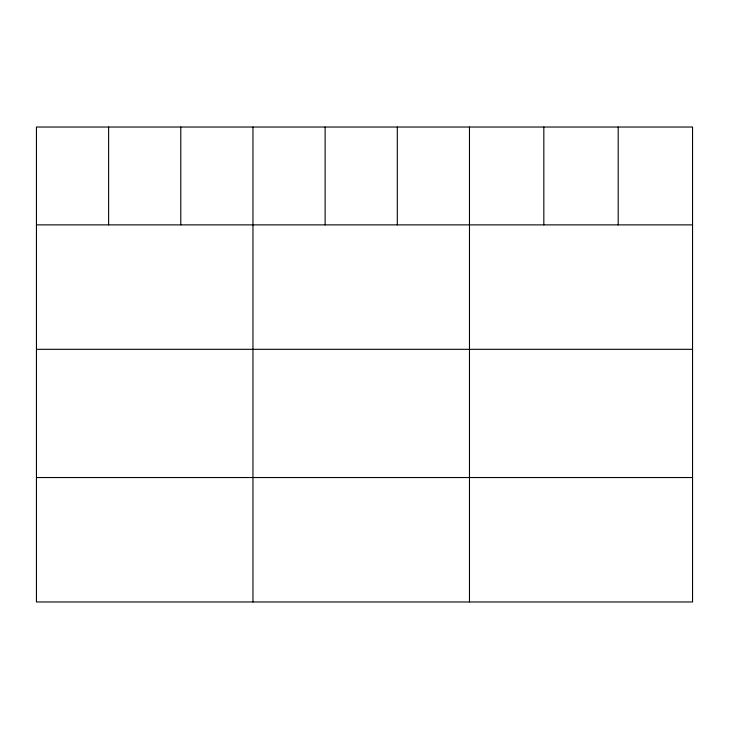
<?xml version="1.0" encoding="UTF-8"?>
<svg xmlns="http://www.w3.org/2000/svg" width="729" height="729" viewBox="0 0 729 729"><rect width="100%" height="100%" fill="white"/><g stroke="black" fill="none" stroke-linecap="round" stroke-linejoin="round"><path stroke-width="1.09" d="M692.55 224.878L692.55 601.972L36.45 601.972L36.45 127.028L692.55 127.028L692.55 224.878L36.45 224.878M36.45 349.319L692.55 349.319M36.45 477.531L692.55 477.531M618.192 127.028L618.192 224.878M543.834 127.028L543.834 224.878M469.476 127.028L469.476 601.972M397.305 127.028L397.305 224.878M325.134 127.028L325.134 224.878M252.963 127.028L252.963 601.972M180.792 127.028L180.792 224.878M108.621 127.028L108.621 224.878"/></g></svg>
